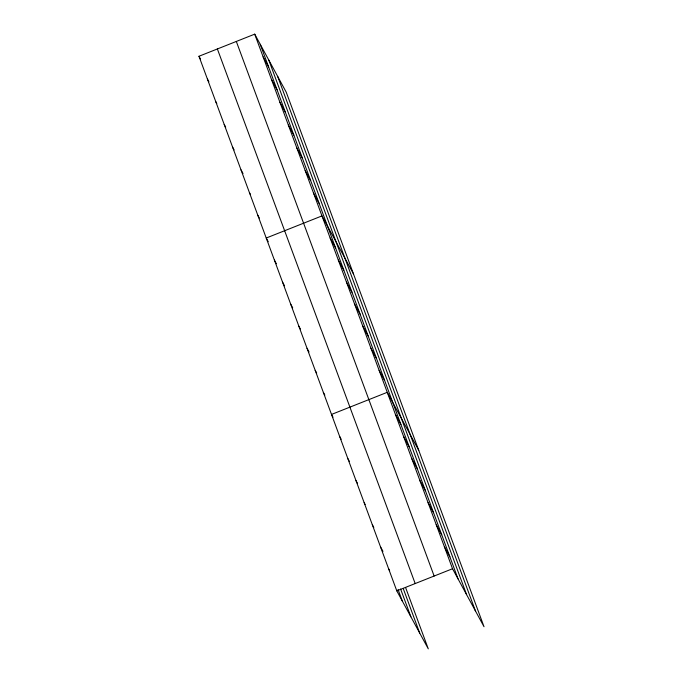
<?xml version="1.0" encoding="UTF-8"?>
<svg xmlns="http://www.w3.org/2000/svg" width="683" height="683" viewBox="0 0 683 683"><rect width="100%" height="100%" fill="white"/><g stroke="black" fill="none" stroke-linecap="round" stroke-linejoin="round"><path stroke-width="1.02" d="M405.574 587.491L428.284 648.85L396.789 590.855L198.975 56.262L254.716 34.15L286.211 92.145L484.025 626.738L452.53 568.743L254.716 34.15M396.789 590.855L452.53 568.743M263.126 56.868L268.641 67.019M271.535 79.587L277.042 89.738M279.945 102.313L285.451 112.456M288.346 125.032L293.861 135.174M296.755 147.75L302.262 157.901M305.164 170.468L310.671 180.619M313.565 193.187L319.081 203.338M353.47 273.909L321.975 215.913L266.233 238.026L268.24 241.714M330.137 237.966L335.643 248.108M338.298 260.01L343.805 270.161M346.452 282.062L351.967 292.213M354.614 304.114L360.129 314.265M362.775 326.167L368.282 336.318M370.937 348.219L376.444 358.37M379.091 370.271L384.606 380.422M418.747 450.328L387.252 392.324L331.511 414.436L333.014 417.202M395.414 414.376L400.921 424.527M198.975 56.262L200.478 59.028M403.576 436.428L409.083 446.58M207.384 78.98L208.887 81.747M411.729 458.481L417.245 468.632M215.794 101.699L216.793 103.543M419.891 480.533L425.407 490.676M224.195 124.426L225.697 127.192M428.053 502.586L433.56 512.728M232.604 147.144L234.107 149.91M436.215 524.638L441.722 534.78M241.014 169.862L243.02 173.55M444.368 546.69L449.884 556.833M249.423 192.58L250.422 194.424M257.824 215.299L259.327 218.073M274.395 260.069L276.393 263.766M282.549 282.122L284.555 285.818M290.71 304.174L292.717 307.871M298.872 326.226L300.375 328.993M307.034 348.279L309.032 351.967M315.187 370.331L316.69 373.097M323.349 392.384L324.852 395.15M339.673 436.488L341.176 439.254M347.826 458.541L349.329 461.307M355.988 480.593L357.491 483.359M364.15 502.645L365.149 504.489M372.312 524.698L373.814 527.464M380.465 546.75L382.975 551.36M388.627 568.802L389.634 570.646M277.639 76.359L475.445 610.943M268.803 60.087L466.617 594.68M260.232 44.301L458.045 578.885M236.327 41.45L434.14 576.034M217.373 48.963L415.187 583.555M403.388 588.959L419.704 633.056M400.588 588.985L410.876 616.792M398.044 589.497L402.296 600.997"/></g></svg>
